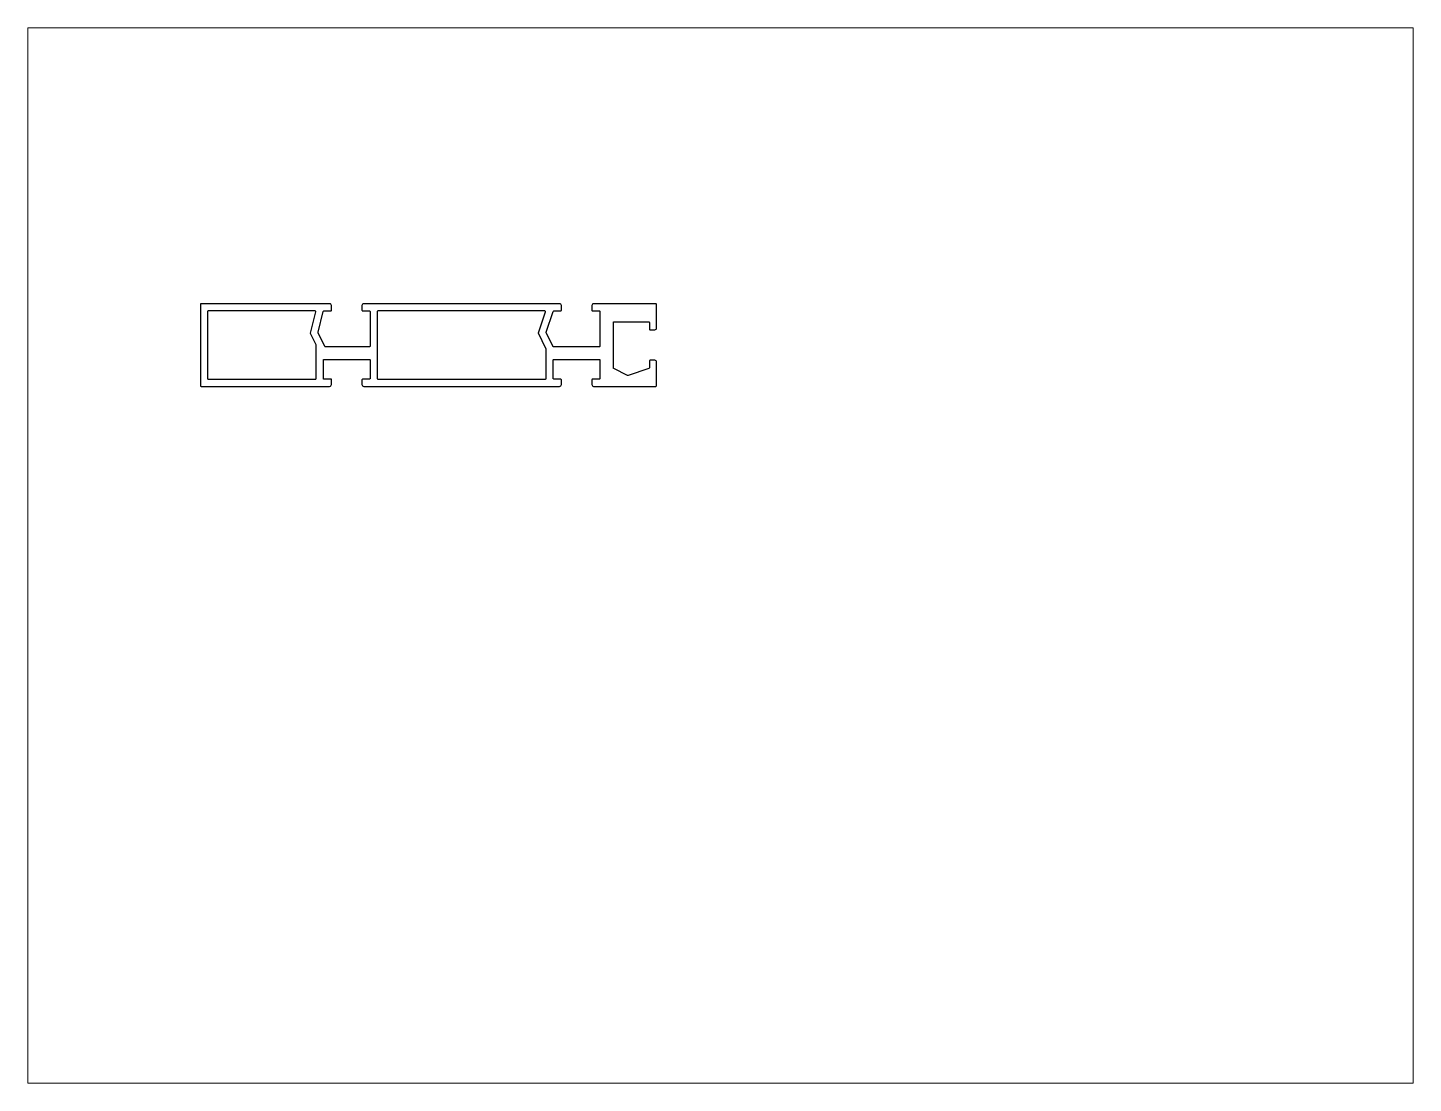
# Paper-space layout 'Layout1' of a CAD drawing. Extents: x 27 to 240, y 20 to 183.
# The model-space entities are those that its viewports show. They can reach past a viewport. Long polylines and large blocks are cut down to what shows.
import ezdxf

# ---------------------------------------------------------------- set-up
doc = ezdxf.new("R2010")
doc.units = 0
doc.header["$LTSCALE"] = 15
doc.layers.get('0').update_dxf_attribs({"linetype": 'CONTINUOUS'})

msp = doc.modelspace()

# ---------------------------------------------------------------- linework, layer by layer
at = {"ltscale": 0.05}
for points in [[(82.2, 179.39), (79.95, 179.39), (79.95, 184.69, -0.414214), (80.15, 184.89), (92.75, 184.89, -0.414214), (92.95, 184.69), (92.95, 179.59, -0.414214), (92.75, 179.39), (90.9, 179.39, 0.414214), (90.7, 179.19), (90.7, 177.89, 0.414214), (91.2, 177.39), (145.7, 177.39, 0.414214), (146.2, 177.89), (146.2, 179.19, 0.414214), (146, 179.39), (144.15, 179.39, -0.414214), (143.95, 179.59), (143.95, 184.69, -0.414214), (144.15, 184.89), (156.75, 184.89, -0.414214), (156.95, 184.69), (156.95, 179.59, -0.414214), (156.75, 179.39), (154.9, 179.39, 0.414214), (154.7, 179.19), (154.7, 177.89, 0.414214), (155.2, 177.39), (172.5, 177.39, 0.414214), (172.7, 177.59), (172.7, 184.14, 0.414214), (172.2, 184.64), (170.9, 184.64, 0.414214), (170.7, 184.44), (170.7, 182.53, -0.322823), (170.56, 182.34), (164.78, 180.41, -0.198912), (164.62, 180.43), (160.81, 182.33, -0.284079), (160.7, 182.51), (160.7, 195.19, -0.414214), (160.9, 195.39), (170.5, 195.39, -0.414214), (170.7, 195.19), (170.7, 193.34, 0.414214), (170.9, 193.14), (172.2, 193.14, 0.414214), (172.7, 193.64), (172.7, 200.19, 0.414214), (172.5, 200.39), (155.2, 200.39, 0.414214), (154.7, 199.89), (154.7, 198.59, 0.414214), (154.9, 198.39), (156.75, 198.39, -0.414214), (156.95, 198.19), (156.95, 188.59, -0.414214), (156.75, 188.39), (144.07, 188.39, -0.284079), (143.89, 188.5), (141.98, 192.31, -0.198912), (141.97, 192.47), (143.9, 198.25, -0.322823), (144.09, 198.39), (146, 198.39, 0.414214), (146.2, 198.59), (146.2, 199.89, 0.414214), (145.7, 200.39), (91.2, 200.39, 0.414214), (90.7, 199.89), (90.7, 198.59, 0.414214), (90.9, 198.39), (92.75, 198.39, -0.414214), (92.95, 198.19), (92.95, 188.59, -0.414214), (92.75, 188.39), (80.57, 188.39, -0.284079), (80.39, 188.5), (78.48, 192.32, -0.179033), (78.46, 192.46), (79.91, 198.24, -0.344151), (80.1, 198.39), (82, 198.39, 0.414214), (82.2, 198.59), (82.2, 199.89, 0.414214), (81.7, 200.39), (45.9, 200.39, 0.414214), (45.7, 200.19), (45.7, 177.59, 0.414214), (45.9, 177.39), (81.7, 177.39, 0.414214), (82.2, 177.89)], [(47.7, 198.19), (47.7, 179.59, 0.414214), (47.9, 179.39), (77.75, 179.39, 0.414214), (77.95, 179.59), (77.95, 188.92), (76.36, 192.09, -0.179033), (76.34, 192.23), (77.82, 198.14, 0.487928), (77.63, 198.39), (47.9, 198.39, 0.414214)], [(94.95, 198.19), (94.95, 179.59, 0.414214), (95.15, 179.39), (141.75, 179.39, 0.414214), (141.95, 179.59), (141.95, 187.87, 0.116434), (141.93, 187.96), (139.82, 192.16, -0.198912), (139.81, 192.31), (141.75, 198.13, 0.511918), (141.56, 198.39), (95.15, 198.39, 0.414214)]]:
    msp.add_lwpolyline(points, format="xyb", close=True, dxfattribs=at)

psp = doc.layouts.get("Layout1")

# ---------------------------------------------------------------- viewports
at = {"layer": '0', "color": 0, "linetype": 'BYBLOCK', "ltscale": 0.05}
psp.add_viewport(center=(133.35, 101.6), size=(213.36, 162.56), view_center_point=(190.51, 130.3), view_height=293.8955, dxfattribs=at)

doc.saveas('drawing.dxf')
